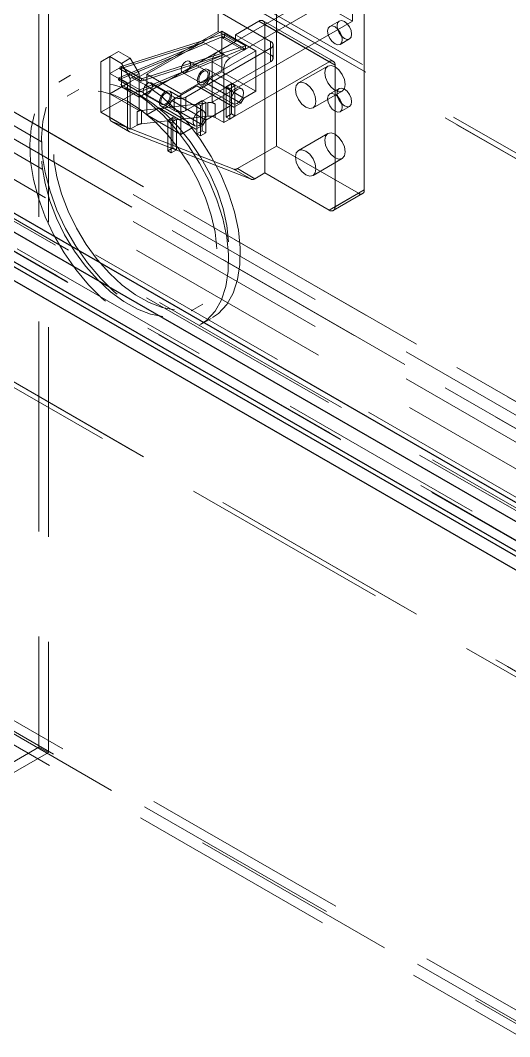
# Model space of a CAD drawing. Header units: millimetres. Extents: x 108 to 5832, y 144 to 4056.
# Drawn here: x 4913 to 4972.2, y 2611.7 to 2734.7 of the extents above; entities that cross this region are included whole.
import ezdxf

# ---------------------------------------------------------------- set-up
doc = ezdxf.new("R2010")
doc.units = ezdxf.units.MM
doc.header["$LTSCALE"] = 20
doc.linetypes.add('HIDDEN', pattern=[1.905, 1.27, -0.635])

msp = doc.modelspace()

# ---------------------------------------------------------------- linework, layer by layer
at = {"color": 1, "linetype": 'HIDDEN', "lineweight": 18}
for p, q in [((5316.36, 2519.71), (4135.49, 3201.41)), ((5317.36, 2519.81), (4136.49, 3201.51)), ((5317.77, 2518.89), (4136.91, 3200.59)), ((5290.9, 2505.01), (4110.04, 3186.71)), ((5289.49, 2502.56), (4108.62, 3184.26)), ((5317.77, 2489.49), (4136.91, 3171.2)), ((5316.36, 2487.05), (4135.49, 3168.75)), ((5289.49, 2473.17), (4108.62, 3154.87)), ((4109.04, 3153.95), (5289.9, 2472.25)), ((5290.9, 2472.35), (4110.04, 3154.05)), ((5344.64, 2472.35), (4180.75, 3144.25)), ((5344.64, 2469.08), (4180.75, 3140.99)), ((5281.15, 2437), (4116.97, 3109.07)), ((5279.51, 2435), (4116.05, 3106.66)), ((5214.25, 2536.05), (4302.79, 3062.23)), ((4302.93, 3062.47), (5214.4, 2536.3)), ((4302.79, 3058.63), (5214.25, 2532.46)), ((4302.83, 3058.54), (5214.3, 2532.37)), ((5214.4, 2532.38), (4302.93, 3058.55)), ((5214.4, 2531.07), (4302.23, 3057.65)), ((5280.01, 2436.35), (4308.13, 2997.4)), ((4308.13, 2997.08), (5279.51, 2436.31)), ((4915.29, 2774.44), (4915.29, 2646.73)), ((4916.42, 2773.79), (4916.42, 2646.08)), ((4856.11, 2744.44), (5031.53, 2643.17)), ((4861.09, 2744.99), (5033.62, 2645.39)), ((4952.48, 2739.91), (4936.93, 2730.93)), ((4944, 2739.9), (4953.19, 2734.6)), ((4944, 2739.9), (4944, 2719.49)), ((4953.19, 2734.6), (4953.19, 2739.5)), ((4938.34, 2730.11), (4953.9, 2739.09)), ((4954.6, 2738.68), (4954.6, 2714.18)), ((5033.62, 2637.22), (4861.09, 2736.83)), ((4943.29, 2732.15), (4936.93, 2735.82)), ((4936.93, 2733.37), (4936.93, 2735.82)), ((4953.19, 2734.6), (4936.22, 2724.8)), ((4941.88, 2734.6), (4939.05, 2732.96)), ((4941.88, 2734.6), (4950.36, 2729.7)), ((4950.86, 2729.75), (4942.38, 2734.65)), ((4951.58, 2734.62), (4950.44, 2733.97)), ((4936.93, 2733.37), (4925.26, 2726.64)), ((4928.34, 2728.17), (4937.39, 2733.39)), ((4939.05, 2732.15), (4936.93, 2733.37)), ((4937.39, 2733.39), (4941.49, 2731.03)), ((4937.39, 2733.39), (4937.39, 2728.49)), ((4942.58, 2716.23), (4942.58, 2734.19)), ((4951.07, 2729.29), (4942.58, 2734.19)), ((4937.49, 2732.75), (4924.9, 2727.49)), ((4924.93, 2727.75), (4935.19, 2732.04)), ((4935.19, 2732.04), (4925.07, 2728.82)), ((4925.12, 2729.09), (4937.7, 2733.09)), ((4939.05, 2732.15), (4927.38, 2725.41)), ((4937.73, 2730.57), (4935.19, 2732.04)), ((4937.49, 2732.56), (4937.49, 2732.75)), ((4937.49, 2732.75), (4940.04, 2731.28)), ((4937.7, 2732.68), (4937.49, 2732.56)), ((4937.49, 2732.56), (4940.04, 2731.09)), ((4937.7, 2733.09), (4940.25, 2731.62)), ((4937.7, 2733.09), (4937.7, 2732.68)), ((4937.7, 2732.68), (4940.25, 2731.21)), ((4939.05, 2732.15), (4939.05, 2732.96)), ((4943.29, 2730.52), (4939.05, 2732.96)), ((4943.29, 2730.52), (4943.29, 2732.15)), ((4951.69, 2731.8), (4952.83, 2732.45)), ((4924.91, 2730.93), (4923.85, 2730.31)), ((4923.85, 2730.31), (4924.91, 2730.93)), ((4926.32, 2730.11), (4924.91, 2730.93)), ((4940.04, 2731.28), (4927.44, 2726.02)), ((4927.66, 2727.62), (4940.25, 2731.62)), ((4932.44, 2725.8), (4941.49, 2731.03)), ((4933.04, 2725.41), (4943.29, 2731.33)), ((4936.93, 2730.93), (4938.34, 2730.11)), ((4940.04, 2731.09), (4940.04, 2731.28)), ((4940.25, 2731.21), (4940.04, 2731.09)), ((4940.25, 2731.62), (4940.25, 2731.21)), ((4941.49, 2731.03), (4941.49, 2726.13)), ((4943.29, 2731.33), (4943.29, 2729.7)), ((4943.58, 2730.11), (4943.58, 2731.74)), ((4923.85, 2730.31), (4922.78, 2729.7)), ((4922.78, 2729.7), (4923.85, 2730.31)), ((4922.78, 2729.7), (4922.78, 2723.58)), ((4923.85, 2730.31), (4925.26, 2729.5)), ((4923.85, 2730.31), (4923.85, 2725.82)), ((4925.26, 2729.5), (4926.32, 2730.11)), ((4926.32, 2727.66), (4925.26, 2729.5)), ((4926.32, 2730.11), (4927.38, 2728.27)), ((4927.47, 2726.28), (4937.73, 2730.57)), ((4937.73, 2730.57), (4927.62, 2727.35)), ((4933.04, 2723.78), (4943.29, 2729.7)), ((4935.56, 2728.55), (4933.44, 2729.78)), ((4937.63, 2728.88), (4936.22, 2729.7)), ((4936.22, 2724.8), (4936.22, 2729.7)), ((4950.36, 2729.7), (4937.63, 2722.35)), ((4925.26, 2729.09), (4923.85, 2728.27)), ((4925.97, 2727.05), (4923.85, 2728.27)), ((4925.07, 2728.82), (4925.12, 2729.09)), ((4925.07, 2728.82), (4927.62, 2727.35)), ((4925.12, 2729.09), (4927.66, 2727.62)), ((4925.26, 2729.09), (4931.62, 2725.41)), ((4925.26, 2726.64), (4925.26, 2729.09)), ((4927.38, 2728.27), (4926.32, 2727.66)), ((4927.38, 2728.27), (4927.38, 2723.78)), ((4932.64, 2728.39), (4934.76, 2727.17)), ((4939.79, 2726.4), (4935.68, 2728.77)), ((4937.39, 2728.49), (4935.94, 2727.66)), ((4937.39, 2728.49), (4941.49, 2726.13)), ((4937.63, 2722.35), (4937.63, 2728.88)), ((4950.19, 2729.17), (4946.66, 2727.13)), ((4951.07, 2712.14), (4951.07, 2729.29)), ((4919.11, 2728.06), (4917.7, 2727.24)), ((4923.85, 2725.82), (4925.97, 2727.05)), ((4924.9, 2727.49), (4924.93, 2727.75)), ((4924.9, 2727.49), (4927.44, 2726.02)), ((4924.93, 2727.75), (4927.47, 2726.28)), ((4925.97, 2727.05), (4925.97, 2725.41)), ((4926.32, 2727.66), (4926.32, 2721.54)), ((4927.62, 2727.35), (4927.66, 2727.62)), ((4928.34, 2728.17), (4932.44, 2725.8)), ((4928.34, 2723.27), (4928.34, 2728.17)), ((4930.96, 2725.9), (4928.84, 2727.13)), ((4935.58, 2727.05), (4934.73, 2726.56)), ((4935.94, 2727.66), (4935.58, 2727.05)), ((4939.68, 2724.68), (4935.58, 2727.05)), ((4940.04, 2725.29), (4935.94, 2727.66)), ((4937.92, 2726.68), (4938.55, 2727.05)), ((4938.55, 2727.05), (4938.55, 2723.37)), ((4938.55, 2727.05), (4938.98, 2726.8)), ((4920.11, 2726.33), (4918.7, 2725.51)), ((4927.38, 2723.78), (4923.85, 2725.82)), ((4923.85, 2725.82), (4923.85, 2722.94)), ((4925.26, 2726.64), (4927.38, 2725.41)), ((4927.38, 2726.23), (4925.97, 2725.41)), ((4927.38, 2726.23), (4931.62, 2723.78)), ((4927.44, 2726.02), (4927.47, 2726.28)), ((4935.19, 2723.75), (4931.09, 2726.12)), ((4934.38, 2726.76), (4931.34, 2725)), ((4932.44, 2720.9), (4932.44, 2725.8)), ((4938.48, 2724.39), (4934.38, 2726.76)), ((4934.73, 2726.56), (4934.38, 2726.76)), ((4934.63, 2726.95), (4938.74, 2724.59)), ((4938.84, 2724.19), (4934.73, 2726.56)), ((4937.92, 2723), (4937.92, 2726.68)), ((4937.92, 2726.68), (4938.34, 2726.43)), ((4938.34, 2726.43), (4938.98, 2726.8)), ((4938.34, 2722.76), (4938.34, 2726.43)), ((4938.98, 2726.8), (4938.98, 2723.13)), ((4941.49, 2726.13), (4940.04, 2725.29)), ((4948.41, 2724.1), (4951.94, 2726.14)), ((4951.58, 2726.45), (4950.44, 2725.8)), ((4925.97, 2725.41), (4922.78, 2723.58)), ((4925.97, 2721.71), (4925.97, 2725.41)), ((4927.68, 2723.81), (4935.69, 2724.74)), ((4928.04, 2725.74), (4930.16, 2724.52)), ((4931.34, 2725), (4930.99, 2724.39)), ((4935.44, 2722.64), (4931.34, 2725)), ((4931.62, 2725.41), (4931.62, 2723.78)), ((4933.04, 2723.78), (4933.04, 2725.41)), ((4934.38, 2724.64), (4935.02, 2725)), ((4934.38, 2720.96), (4934.38, 2724.64)), ((4934.38, 2724.64), (4934.81, 2724.39)), ((4934.81, 2724.39), (4935.44, 2724.76)), ((4935.02, 2725), (4935.02, 2721.33)), ((4935.02, 2725), (4935.44, 2724.76)), ((4935.44, 2724.76), (4935.44, 2721.09)), ((4935.69, 2723.11), (4935.69, 2724.74)), ((4936.22, 2724.8), (4936.6, 2724.58)), ((4936.6, 2724.58), (4936.6, 2722.95)), ((4939.68, 2724.68), (4938.84, 2724.19)), ((4940.04, 2725.29), (4939.68, 2724.68)), ((4922.78, 2723.58), (4926.32, 2721.54)), ((4927.17, 2723.66), (4927.38, 2723.78)), ((4927.17, 2722.02), (4927.17, 2723.66)), ((4927.68, 2723.81), (4927.68, 2722.18)), ((4929.78, 2724.11), (4928.34, 2723.27)), ((4933.89, 2721.74), (4929.78, 2724.11)), ((4930.14, 2723.9), (4929.78, 2724.11)), ((4930.04, 2724.3), (4934.14, 2721.93)), ((4930.99, 2724.39), (4930.14, 2723.9)), ((4934.24, 2721.53), (4930.14, 2723.9)), ((4935.09, 2722.02), (4930.99, 2724.39)), ((4934.81, 2720.72), (4934.81, 2724.39)), ((4938.48, 2724.39), (4935.44, 2722.64)), ((4938.55, 2723.37), (4937.92, 2723)), ((4938.84, 2724.19), (4938.48, 2724.39)), ((4938.55, 2723.37), (4938.98, 2723.13)), ((4951.69, 2723.64), (4952.83, 2724.29)), ((4923.85, 2722.94), (4925.97, 2721.71)), ((4924.05, 2722.48), (4926.17, 2721.25)), ((4926.22, 2721.23), (4924.1, 2722.46)), ((4938.82, 2716.69), (4924.1, 2722.46)), ((4935.69, 2723.11), (4927.68, 2722.18)), ((4928.34, 2723.27), (4932.44, 2720.9)), ((4930.85, 2722.6), (4931.48, 2722.96)), ((4930.85, 2718.92), (4930.85, 2722.6)), ((4930.85, 2722.6), (4931.27, 2722.35)), ((4931.27, 2722.35), (4931.91, 2722.72)), ((4931.27, 2718.68), (4931.27, 2722.35)), ((4931.48, 2722.96), (4931.48, 2719.29)), ((4931.48, 2722.96), (4931.91, 2722.72)), ((4931.91, 2722.72), (4931.91, 2719.04)), ((4935.44, 2722.64), (4935.09, 2722.02)), ((4937.63, 2722.35), (4936.6, 2722.95)), ((4937.92, 2723), (4938.34, 2722.76)), ((4938.98, 2723.13), (4938.34, 2722.76)), ((4940.94, 2715.47), (4926.22, 2721.23)), ((4927.17, 2722.02), (4926.32, 2721.54)), ((4933.89, 2721.74), (4932.44, 2720.9)), ((4934.24, 2721.53), (4933.89, 2721.74)), ((4935.09, 2722.02), (4934.24, 2721.53)), ((4935.02, 2721.33), (4934.38, 2720.96)), ((4934.38, 2720.96), (4934.81, 2720.72)), ((4935.44, 2721.09), (4934.81, 2720.72)), ((4935.02, 2721.33), (4935.44, 2721.09)), ((4950.19, 2721.01), (4946.66, 2718.97)), ((4931.48, 2719.29), (4930.85, 2718.92)), ((4930.85, 2718.92), (4931.27, 2718.68)), ((4931.91, 2719.04), (4931.27, 2718.68)), ((4931.48, 2719.29), (4931.91, 2719.04)), ((4944, 2719.49), (4939.27, 2716.76)), ((4944, 2719.49), (4953.9, 2713.78)), ((4948.41, 2715.94), (4951.94, 2717.98)), ((4938.82, 2716.69), (4940.94, 2715.47)), ((4941.39, 2715.54), (4939.27, 2716.76)), ((4941.39, 2715.54), (4942.58, 2716.23)), ((4942.58, 2716.23), (4950.36, 2711.74)), ((4953.9, 2713.78), (4950.36, 2711.74)), ((4950.86, 2711.69), (4954.4, 2713.73)), ((4951.07, 2712.14), (4954.6, 2714.18)), ((4933.7, 2699.53), (4935.11, 2700.35)), ((4934.7, 2697.8), (4936.11, 2698.61)), ((4915.29, 2646.73), (4861.12, 2615.47)), ((4916.42, 2646.08), (4862.26, 2614.81)), ((4916.42, 2646.08), (4915.29, 2646.73))]:
    msp.add_line(p, q, dxfattribs=at)
at = {"color": 7, "linetype": 'Continuous', "lineweight": 25}
for p, q in [((4300.95, 3061.98), (5213.12, 2535.4)), ((4300.95, 3058.39), (5213.12, 2531.81)), ((4301.33, 3057.56), (5213.5, 2530.98)), ((4857.55, 2742.95), (5030.09, 2643.35)), ((5030.09, 2635.18), (4857.55, 2734.78))]:
    msp.add_line(p, q, dxfattribs=at)
at = {"color": 1, "linetype": 'HIDDEN', "lineweight": 18, "flags": 128}
for points in [[(4953.08, 2733.03), (4953.02, 2733.46), (4952.83, 2733.9), (4952.54, 2734.28), (4952.2, 2734.56), (4951.86, 2734.67), (4951.58, 2734.62), (4951.38, 2734.4), (4951.32, 2734.05), (4951.38, 2733.62), (4951.58, 2733.18), (4951.86, 2732.79), (4952.2, 2732.52), (4952.54, 2732.4), (4952.83, 2732.45), (4953.02, 2732.67), (4953.08, 2733.03)], [(4951.95, 2732.37), (4951.89, 2732.8), (4951.69, 2733.24), (4951.41, 2733.63), (4951.07, 2733.9), (4950.73, 2734.02), (4950.44, 2733.97), (4950.25, 2733.75), (4950.18, 2733.39), (4950.25, 2732.96), (4950.44, 2732.52), (4950.73, 2732.14), (4951.07, 2731.86), (4951.41, 2731.74), (4951.69, 2731.8), (4951.89, 2732.02), (4951.95, 2732.37)], [(4932.47, 2728.76), (4932.51, 2729.03), (4932.64, 2729.32), (4932.82, 2729.57), (4933.04, 2729.74), (4933.25, 2729.82), (4933.44, 2729.78), (4933.56, 2729.64), (4933.6, 2729.41), (4933.56, 2729.14), (4933.44, 2728.86), (4933.25, 2728.61), (4933.04, 2728.43), (4932.82, 2728.36), (4932.64, 2728.39), (4932.51, 2728.53), (4932.47, 2728.76)], [(4939.62, 2707.16), (4939.39, 2709.3), (4938.92, 2711.53), (4938.2, 2713.79), (4937.26, 2716.04), (4936.12, 2718.24), (4934.79, 2720.33), (4933.31, 2722.27), (4931.71, 2724.03), (4930.02, 2725.55), (4928.28, 2726.81), (4926.52, 2727.79), (4924.79, 2728.46), (4923.12, 2728.81), (4921.54, 2728.82), (4920.1, 2728.51), (4918.81, 2727.87), (4917.71, 2726.93), (4916.83, 2725.69), (4916.17, 2724.19), (4915.75, 2722.46), (4915.59, 2720.53), (4915.69, 2718.46), (4916.04, 2716.27), (4916.63, 2714.02), (4917.46, 2711.75), (4918.51, 2709.52), (4919.75, 2707.37), (4921.16, 2705.35), (4922.71, 2703.5), (4924.36, 2701.86), (4926.07, 2700.46), (4927.83, 2699.33), (4929.57, 2698.51), (4931.28, 2698), (4932.91, 2697.82), (4934.42, 2697.97), (4935.79, 2698.44), (4936.99, 2699.24), (4937.98, 2700.33), (4938.76, 2701.7), (4939.29, 2703.32), (4939.58, 2705.15), (4939.62, 2707.16)], [(4934.42, 2727.43), (4934.47, 2727.79), (4934.63, 2728.17), (4934.87, 2728.49), (4935.16, 2728.72), (4935.44, 2728.82), (4935.68, 2728.77), (4935.84, 2728.59), (4935.9, 2728.29), (4935.84, 2727.93), (4935.68, 2727.56), (4935.44, 2727.23), (4935.16, 2727), (4934.87, 2726.91), (4934.63, 2726.95), (4934.47, 2727.14), (4934.42, 2727.43)], [(4935.72, 2728.19), (4935.68, 2728.41), (4935.56, 2728.55), (4935.38, 2728.59), (4935.16, 2728.52), (4934.94, 2728.34), (4934.76, 2728.09), (4934.64, 2727.81), (4934.59, 2727.54), (4934.64, 2727.31), (4934.76, 2727.17), (4934.94, 2727.13), (4935.16, 2727.21), (4935.38, 2727.38), (4935.56, 2727.63), (4935.68, 2727.91), (4935.72, 2728.19)], [(4952.31, 2726.94), (4952.21, 2727.54), (4951.94, 2728.16), (4951.54, 2728.7), (4951.07, 2729.09), (4950.6, 2729.25), (4950.19, 2729.17), (4949.93, 2728.86), (4949.83, 2728.37), (4949.93, 2727.77), (4950.19, 2727.15), (4950.6, 2726.61), (4951.07, 2726.23), (4951.54, 2726.06), (4951.94, 2726.14), (4952.21, 2726.45), (4952.31, 2726.94)], [(4938.2, 2706.35), (4937.98, 2708.48), (4937.5, 2710.71), (4936.79, 2712.97), (4935.85, 2715.23), (4934.7, 2717.42), (4933.37, 2719.51), (4931.89, 2721.46), (4930.29, 2723.21), (4928.6, 2724.73), (4926.86, 2726), (4925.11, 2726.97), (4923.38, 2727.64), (4921.7, 2727.99), (4920.13, 2728.01), (4918.68, 2727.69), (4917.4, 2727.06), (4916.3, 2726.11), (4915.41, 2724.87), (4914.75, 2723.37), (4914.34, 2721.64), (4914.18, 2719.72), (4914.27, 2717.64), (4914.62, 2715.45), (4915.22, 2713.2), (4916.05, 2710.94), (4917.1, 2708.71), (4918.34, 2706.56), (4919.75, 2704.53), (4921.29, 2702.68), (4922.94, 2701.04), (4924.66, 2699.64), (4926.41, 2698.52), (4928.16, 2697.69), (4929.87, 2697.18), (4931.49, 2697), (4933.01, 2697.15), (4934.38, 2697.63), (4935.57, 2698.42), (4936.57, 2699.51), (4937.34, 2700.89), (4937.88, 2702.51), (4938.17, 2704.34), (4938.2, 2706.35)], [(4938.2, 2707.89), (4937.99, 2709.87), (4937.54, 2711.93), (4936.85, 2714.03), (4935.94, 2716.11), (4934.84, 2718.12), (4933.57, 2720.03), (4932.17, 2721.77), (4930.65, 2723.32), (4929.06, 2724.63), (4927.44, 2725.68), (4925.82, 2726.44), (4924.25, 2726.89), (4922.75, 2727.03), (4921.37, 2726.84), (4920.14, 2726.34), (4919.07, 2725.53), (4918.21, 2724.44), (4917.57, 2723.09), (4917.17, 2721.5), (4917.01, 2719.73), (4917.1, 2717.81), (4917.43, 2715.78), (4918, 2713.69), (4918.8, 2711.6), (4919.81, 2709.55), (4921, 2707.58), (4922.34, 2705.75), (4923.81, 2704.1), (4925.36, 2702.67), (4926.97, 2701.48), (4928.59, 2700.57), (4930.19, 2699.97), (4931.73, 2699.67), (4933.18, 2699.7), (4934.49, 2700.04), (4935.64, 2700.7), (4936.61, 2701.65), (4937.36, 2702.88), (4937.88, 2704.35), (4938.17, 2706.03), (4938.2, 2707.89)], [(4927.88, 2726.11), (4927.92, 2726.38), (4928.04, 2726.66), (4928.22, 2726.91), (4928.44, 2727.09), (4928.66, 2727.16), (4928.84, 2727.13), (4928.96, 2726.98), (4929.01, 2726.76), (4928.96, 2726.48), (4928.84, 2726.2), (4928.66, 2725.95), (4928.44, 2725.78), (4928.22, 2725.7), (4928.04, 2725.74), (4927.92, 2725.88), (4927.88, 2726.11)], [(4948.77, 2724.9), (4948.68, 2725.5), (4948.41, 2726.12), (4948.01, 2726.66), (4947.53, 2727.05), (4947.06, 2727.21), (4946.66, 2727.13), (4946.39, 2726.82), (4946.3, 2726.33), (4946.39, 2725.73), (4946.66, 2725.11), (4947.06, 2724.57), (4947.53, 2724.19), (4948.01, 2724.02), (4948.41, 2724.1), (4948.68, 2724.41), (4948.77, 2724.9)], [(4936.79, 2707.07), (4936.58, 2709.05), (4936.12, 2711.12), (4935.43, 2713.21), (4934.53, 2715.29), (4933.43, 2717.31), (4932.16, 2719.21), (4930.75, 2720.95), (4929.24, 2722.5), (4927.65, 2723.82), (4926.03, 2724.87), (4924.41, 2725.63), (4922.84, 2726.08), (4921.34, 2726.21), (4919.96, 2726.03), (4918.72, 2725.52), (4917.66, 2724.72), (4916.8, 2723.62), (4916.16, 2722.27), (4915.75, 2720.69), (4915.59, 2718.91), (4915.68, 2716.99), (4916.02, 2714.96), (4916.59, 2712.88), (4917.39, 2710.78), (4918.39, 2708.73), (4919.58, 2706.77), (4920.93, 2704.94), (4922.39, 2703.29), (4923.95, 2701.85), (4925.56, 2700.67), (4927.18, 2699.76), (4928.78, 2699.15), (4930.32, 2698.86), (4931.76, 2698.88), (4933.08, 2699.23), (4934.23, 2699.88), (4935.19, 2700.84), (4935.95, 2702.06), (4936.47, 2703.54), (4936.75, 2705.22), (4936.79, 2707.07)], [(4929.82, 2724.78), (4929.88, 2725.14), (4930.04, 2725.51), (4930.28, 2725.84), (4930.56, 2726.07), (4930.85, 2726.16), (4931.09, 2726.12), (4931.25, 2725.93), (4931.31, 2725.64), (4931.25, 2725.28), (4931.09, 2724.91), (4930.85, 2724.58), (4930.56, 2724.35), (4930.28, 2724.25), (4930.04, 2724.3), (4929.88, 2724.48), (4929.82, 2724.78)], [(4931.13, 2725.54), (4931.09, 2725.76), (4930.96, 2725.9), (4930.78, 2725.94), (4930.56, 2725.86), (4930.35, 2725.69), (4930.16, 2725.44), (4930.04, 2725.16), (4930, 2724.88), (4930.04, 2724.66), (4930.16, 2724.52), (4930.35, 2724.48), (4930.56, 2724.56), (4930.78, 2724.73), (4930.96, 2724.98), (4931.09, 2725.26), (4931.13, 2725.54)], [(4938.52, 2725.07), (4938.57, 2725.43), (4938.74, 2725.8), (4938.98, 2726.12), (4939.26, 2726.35), (4939.54, 2726.45), (4939.79, 2726.4), (4939.95, 2726.22), (4940, 2725.92), (4939.95, 2725.56), (4939.79, 2725.19), (4939.54, 2724.87), (4939.26, 2724.64), (4938.98, 2724.54), (4938.74, 2724.59), (4938.57, 2724.77), (4938.52, 2725.07)], [(4951.95, 2724.21), (4951.89, 2724.64), (4951.69, 2725.08), (4951.41, 2725.47), (4951.07, 2725.74), (4950.73, 2725.86), (4950.44, 2725.8), (4950.25, 2725.58), (4950.18, 2725.23), (4950.25, 2724.8), (4950.44, 2724.36), (4950.73, 2723.97), (4951.07, 2723.7), (4951.41, 2723.58), (4951.69, 2723.64), (4951.89, 2723.86), (4951.95, 2724.21)], [(4953.08, 2724.86), (4953.02, 2725.29), (4952.83, 2725.73), (4952.54, 2726.12), (4952.2, 2726.39), (4951.86, 2726.51), (4951.58, 2726.45), (4951.38, 2726.23), (4951.32, 2725.88), (4951.38, 2725.45), (4951.58, 2725.01), (4951.86, 2724.62), (4952.2, 2724.35), (4952.54, 2724.23), (4952.83, 2724.29), (4953.02, 2724.51), (4953.08, 2724.86)], [(4933.92, 2722.41), (4933.98, 2722.77), (4934.14, 2723.14), (4934.38, 2723.47), (4934.66, 2723.7), (4934.95, 2723.8), (4935.19, 2723.75), (4935.35, 2723.57), (4935.41, 2723.27), (4935.35, 2722.91), (4935.19, 2722.54), (4934.95, 2722.21), (4934.66, 2721.98), (4934.38, 2721.88), (4934.14, 2721.93), (4933.98, 2722.12), (4933.92, 2722.41)], [(4952.31, 2718.78), (4952.21, 2719.38), (4951.94, 2720), (4951.54, 2720.54), (4951.07, 2720.92), (4950.6, 2721.09), (4950.19, 2721.01), (4949.93, 2720.7), (4949.83, 2720.21), (4949.93, 2719.61), (4950.19, 2718.99), (4950.6, 2718.45), (4951.07, 2718.06), (4951.54, 2717.9), (4951.94, 2717.98), (4952.21, 2718.29), (4952.31, 2718.78)], [(4948.77, 2716.74), (4948.68, 2717.34), (4948.41, 2717.96), (4948.01, 2718.5), (4947.53, 2718.88), (4947.06, 2719.04), (4946.66, 2718.97), (4946.39, 2718.66), (4946.3, 2718.17), (4946.39, 2717.56), (4946.66, 2716.95), (4947.06, 2716.4), (4947.53, 2716.02), (4948.01, 2715.86), (4948.41, 2715.94), (4948.68, 2716.24), (4948.77, 2716.74)]]:
    msp.add_lwpolyline(points, dxfattribs=at)
at = {"color": 1, "linetype": 'HIDDEN', "lineweight": 18}
for centre, radius, start, end in [((4942.15, 2734.26), 0.437, 350.7895, 129.2027), ((4943.14, 2731.74), 0.437, 290.785, 69.2209), ((4937.75, 2729.63), 1.54, 122.6061, 177.3929), ((4939.17, 2728.81), 1.54, 122.6061, 177.3929), ((4943.14, 2730.11), 0.437, 290.785, 69.2209), ((4950.64, 2729.36), 0.437, 350.7895, 129.2027), ((4932.33, 2726.78), 1.54, 242.6095, 297.3895), ((4935.9, 2723.24), 1.52, 62.5003, 97.6723), ((4927.81, 2722.48), 1.34, 95.6432, 118.6915), ((4932.33, 2725.15), 1.54, 242.6095, 297.3895), ((4924.32, 2722.88), 0.477, 173.1147, 242.4199), ((4927.81, 2720.85), 1.34, 95.6432, 118.6915), ((4935.9, 2721.6), 1.52, 62.5003, 97.6723), ((4926.44, 2721.65), 0.477, 173.1147, 242.4199), ((4938.97, 2717.2), 0.535, 253.4479, 304.3967), ((4941.09, 2715.98), 0.535, 253.4479, 304.3967), ((4954.17, 2714.11), 0.437, 230.7866, 9.2182), ((4950.64, 2712.07), 0.437, 230.7866, 9.2182)]:
    msp.add_arc(centre, radius, start, end, dxfattribs=at)

doc.saveas('drawing.dxf')
